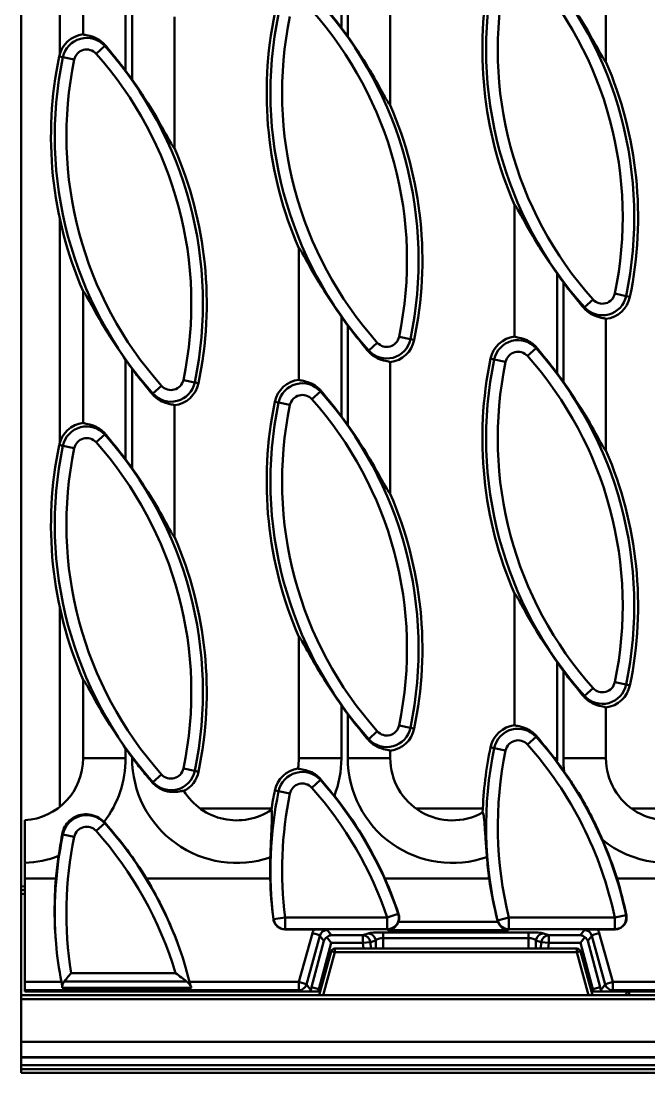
# Model space of a CAD drawing. Header units: millimetres. Extents: x 0 to 2774, y -40 to 1485.
# Drawn here: x 966 to 1046.9, y 436 to 571.4 of the extents above; entities that cross this region are included whole.
import ezdxf

# ---------------------------------------------------------------- set-up
doc = ezdxf.new("R2010")
doc.units = ezdxf.units.MM
doc.header["$LTSCALE"] = 2.5
doc.layers.add('Sichtbar (ISO)', color=7, linetype='Continuous', lineweight=50)
doc.layers.add('Sichtbar schmal (ISO)', color=7, linetype='Continuous', lineweight=50)

msp = doc.modelspace()

# ---------------------------------------------------------------- linework, layer by layer
at = {"layer": 'Sichtbar (ISO)'}
for p, q in [((965.988, 460.016), (965.988, 676.016)), ((970.988, 595.917), (970.988, 567.137)), ((973.988, 586.592), (973.988, 569.662)), ((1041.321, 566.105), (1041.321, 583.036)), ((1013.544, 560.55), (1013.544, 577.481)), ((985.766, 554.994), (985.766, 571.925)), ((1029.544, 547.704), (1029.544, 530.773)), ((970.988, 545.917), (970.988, 517.137)), ((1001.766, 542.148), (1001.766, 525.217)), ((973.988, 536.592), (973.988, 519.662)), ((1041.321, 516.105), (1041.321, 533.036)), ((1013.544, 510.55), (1013.544, 527.481)), ((985.766, 504.994), (985.766, 521.925)), ((1029.544, 497.704), (1029.544, 480.773)), ((970.988, 495.917), (970.988, 470.271)), ((1001.766, 492.148), (1001.766, 476.516)), ((973.988, 486.592), (973.988, 476.516)), ((1041.321, 476.516), (1041.321, 483.036)), ((1013.544, 476.516), (1013.544, 477.481)), ((966.488, 463.048), (966.488, 468.531)), ((966.488, 461.016), (966.488, 463.048)), ((966.488, 447.732), (966.488, 461.016)), ((966.488, 461.016), (970.484, 461.016)), ((982.146, 461.016), (998.074, 461.016)), ((1012.86, 461.016), (1026.287, 461.016)), ((1042.749, 461.016), (1055.139, 461.016)), ((966.488, 460.059), (965.988, 460.016)), ((965.988, 460.016), (965.988, 459.534)), ((966.488, 459.578), (965.988, 459.534)), ((965.988, 459.032), (965.988, 459.534)), ((965.988, 459.032), (965.988, 446.016)), ((999.99, 454.496), (1003.712, 454.496)), ((1005.382, 453.489), (1005.95, 452.749)), ((1038.026, 452.749), (1038.594, 453.489)), ((1040.264, 454.496), (1042.471, 454.496)), ((1004.379, 446.016), (1005.933, 451.649)), ((1037.561, 452.016), (1006.415, 452.016)), ((1038.043, 451.649), (1039.597, 446.016)), ((966.488, 447.732), (966.488, 446.661)), ((966.488, 446.516), (966.488, 446.661)), ((965.988, 445.516), (965.988, 446.016)), ((1004.725, 446.016), (965.988, 446.016)), ((965.988, 445.516), (965.988, 440.016)), ((1001.893, 446.516), (966.488, 446.516)), ((1001.893, 446.516), (1003.234, 446.516)), ((1003.393, 446.516), (1003.234, 446.516)), ((1004.215, 446.516), (1003.393, 446.516)), ((1004.517, 446.516), (1004.215, 446.516)), ((1039.09, 446.015), (1004.886, 446.015)), ((1044.138, 446.016), (1039.251, 446.016)), ((1039.762, 446.516), (1039.459, 446.516)), ((1040.584, 446.516), (1039.762, 446.516)), ((1040.742, 446.516), (1040.584, 446.516)), ((1040.742, 446.516), (1042.083, 446.516)), ((1044.372, 446.516), (1042.083, 446.516)), ((1043.889, 446.145), (1043.854, 446.016)), ((1073.838, 446.016), (1044.138, 446.016)), ((1044.248, 446.028), (1073.728, 446.028)), ((1073.604, 446.516), (1044.372, 446.516)), ((965.988, 440.016), (965.988, 438.041)), ((965.988, 440.016), (1465.988, 440.016)), ((965.988, 438.016), (965.988, 438.041)), ((965.988, 438.016), (1465.988, 438.016)), ((965.988, 438.016), (965.988, 437.016)), ((965.988, 437.016), (965.988, 436.516)), ((965.988, 436.016), (965.988, 436.516)), ((965.988, 436.016), (1465.988, 436.016))]:
    msp.add_line(p, q, dxfattribs=at)
for centre, radius, start, end in [((1075.615, 567.671), 50.212, 168.215, 203.43238), ((1047.837, 562.116), 50.212, 168.215, 203.43238), ((967.472, 540.582), 49.775, 35.35783, 36.96405), ((974.442, 566.078), 3.612, 97.21491, 168.215), ((1020.059, 556.56), 50.212, 168.215, 203.43238), ((995.25, 546.138), 50.212, 348.215, 23.43238), ((939.694, 535.026), 49.775, 35.35783, 36.96405), ((967.472, 540.582), 50.212, 348.215, 23.43238), ((939.694, 535.026), 50.212, 348.215, 23.43238), ((1075.615, 567.671), 49.775, 215.35783, 216.96405), ((1040.868, 536.62), 3.612, 277.21491, 348.215), ((1047.837, 562.116), 49.775, 215.35783, 216.96405), ((1029.997, 527.189), 3.612, 97.21491, 168.215), ((1013.09, 531.064), 3.612, 277.21491, 348.215), ((1075.615, 517.671), 50.212, 168.215, 203.43238), ((1020.059, 556.56), 49.775, 215.35783, 216.96405), ((1002.22, 521.633), 3.612, 97.21491, 168.215), ((995.25, 496.138), 49.775, 35.35783, 36.96405), ((985.312, 525.509), 3.612, 277.21491, 348.215), ((1047.837, 512.116), 50.212, 168.215, 203.43238), ((967.472, 490.582), 49.775, 35.35783, 36.96405), ((974.442, 516.078), 3.612, 97.21491, 168.215), ((1020.059, 506.56), 50.212, 168.215, 203.43238), ((995.25, 496.138), 50.212, 348.215, 23.43238), ((939.694, 485.026), 49.775, 35.35783, 36.96405), ((967.472, 490.582), 50.212, 348.215, 23.43238), ((939.694, 485.026), 50.212, 348.215, 23.43238), ((1075.615, 517.671), 49.775, 215.35783, 216.96405), ((1040.868, 486.62), 3.612, 277.21491, 348.215), ((1047.837, 512.116), 49.775, 215.35783, 216.96405), ((1029.997, 477.189), 3.612, 97.21491, 168.215), ((1013.09, 481.064), 3.612, 277.21491, 348.215), ((1075.615, 467.671), 50.212, 168.215, 177.88226), ((965.988, 476.516), 8, 273.58332, 0), ((1020.059, 506.56), 49.775, 215.35783, 216.96405), ((993.766, 476.516), 8, 350.54752, 0), ((1021.544, 476.516), 8, 180, 299.12127), ((1049.321, 476.516), 8, 180, 299.92904), ((1002.22, 471.633), 3.612, 98.95512, 168.215), ((995.25, 446.138), 49.775, 35.13482, 36.97769), ((985.312, 475.509), 3.612, 297.2781, 348.215), ((993.766, 476.516), 8, 211.81441, 303.90218), ((1047.837, 462.116), 50.212, 168.215, 171.10984), ((967.472, 440.582), 49.775, 24.2374, 38.65446), ((974.442, 466.078), 3.175, 41.785, 44.96502), ((939.694, 435.026), 49.775, 31.47535, 41.785), ((995.25, 446.138), 49.775, 17.39184, 23.52081), ((1020.059, 456.56), 49.775, 171.47381, 174.86459), ((1047.837, 462.116), 49.775, 178.11784, 181.26655), ((1075.615, 467.671), 49.775, 184.46839, 187.68444), ((1006.415, 451.516), 0.5, 90, 164.57723), ((1037.561, 451.516), 0.5, 15.42277, 90), ((1044.372, 446.016), 0.5, 90, 165)]:
    msp.add_arc(centre, radius, start, end, dxfattribs=at)
for centre, major_axis, ratio, start_param, end_param in [((1020.059, 456.887), (0, -49.748), 0.9999784, 4.6293024, 4.7983989), ((939.694, 435.352), (0, 49.606), 0.9999784, 5.067785, 5.2561266), ((1047.837, 462.443), (0, -49.784), 0.9999784, 4.7410599, 4.8463881), ((967.472, 440.908), (0, 49.643), 0.9999784, 5.0309033, 5.1294146), ((1075.615, 467.999), (0, -49.821), 0.9999784, 4.8530135, 4.9634654), ((995.25, 446.464), (0, 49.679), 0.9999784, 4.9113523, 5.0096603), ((1005.95, 452.749), (1, 0.199), 0.8957851, 1.9867703, 2.6383522), ((1005.95, 452.749), (0.451, 0.915), 0.8957851, 0.5032405, 1.1548223), ((1038.026, 452.749), (0.451, -0.915), 0.8957851, 1.9867703, 2.6383522), ((1038.026, 452.749), (1, -0.199), 0.8957851, 0.5032405, 1.1548223), ((1044.234, 445.502), (0.137, 0.51), 0.947813, 0.2487076, 0.4682626)]:
    msp.add_ellipse(centre, major_axis=major_axis, ratio=ratio, start_param=start_param, end_param=end_param, dxfattribs=at)
for points, knots in [([(1035.844, 574.941), (1036.528, 573.978), (1037.224, 572.94), (1038.647, 570.681), (1039.356, 569.46), (1040.317, 567.743), (1040.723, 566.993), (1041.067, 566.417), (1041.144, 566.294), (1041.259, 566.14), (1041.299, 566.103), (1041.321, 566.105)], [3.485316, 3.485316, 3.485316, 3.485316, 3.8312275, 3.8312275, 4.2428686, 4.2428686, 4.5039478, 4.5039478, 4.5816976, 4.5816976, 4.6534636, 4.6534636, 4.6534636, 4.6534636]), ([(1004.63, 573.787), (1004.674, 573.735), (1004.719, 573.681), (1005.47, 572.783), (1006.206, 571.87), (1006.989, 570.849), (1007.116, 570.682), (1007.243, 570.512)], [0.70958265, 0.70958265, 0.70958265, 0.70958265, 0.73010989, 0.73010989, 1.0546565, 1.0546565, 1.11670002, 1.11670002, 1.11670002, 1.11670002]), ([(973.988, 569.662), (974.037, 569.621), (974.167, 569.591), (974.643, 569.499), (975.041, 569.423), (975.648, 569.164), (975.84, 569.069), (976.223, 568.825), (976.415, 568.677), (976.675, 568.431), (976.765, 568.335), (976.852, 568.232)], [0.04336489, 0.04336489, 0.04336489, 0.04336489, 0.19996601, 0.19996601, 0.39993202, 0.39993202, 0.47560066, 0.47560066, 0.55126929, 0.55126929, 0.59299387, 0.59299387, 0.59299387, 0.59299387]), ([(1008.066, 569.386), (1008.75, 568.422), (1009.446, 567.385), (1010.869, 565.126), (1011.578, 563.905), (1012.539, 562.187), (1012.945, 561.437), (1013.289, 560.861), (1013.366, 560.739), (1013.481, 560.585), (1013.522, 560.548), (1013.544, 560.55)], [3.485316, 3.485316, 3.485316, 3.485316, 3.8312275, 3.8312275, 4.2428686, 4.2428686, 4.5039478, 4.5039478, 4.5816976, 4.5816976, 4.6534636, 4.6534636, 4.6534636, 4.6534636]), ([(976.852, 568.232), (976.897, 568.179), (976.941, 568.126), (977.693, 567.228), (978.428, 566.315), (979.211, 565.293), (979.338, 565.126), (979.465, 564.957)], [0.70958265, 0.70958265, 0.70958265, 0.70958265, 0.73010989, 0.73010989, 1.0546565, 1.0546565, 1.11670002, 1.11670002, 1.11670002, 1.11670002]), ([(980.289, 563.83), (980.972, 562.867), (981.668, 561.829), (983.092, 559.57), (983.8, 558.349), (984.761, 556.632), (985.167, 555.882), (985.511, 555.306), (985.589, 555.183), (985.704, 555.029), (985.744, 554.992), (985.766, 554.994)], [3.485316, 3.485316, 3.485316, 3.485316, 3.8312275, 3.8312275, 4.2428686, 4.2428686, 4.5039478, 4.5039478, 4.5816976, 4.5816976, 4.6534636, 4.6534636, 4.6534636, 4.6534636]), ([(1035.021, 538.867), (1034.337, 539.831), (1033.641, 540.869), (1032.218, 543.128), (1031.51, 544.349), (1030.549, 546.066), (1030.142, 546.816), (1029.798, 547.392), (1029.721, 547.514), (1029.606, 547.669), (1029.566, 547.706), (1029.544, 547.704)], [3.485316, 3.485316, 3.485316, 3.485316, 3.8312275, 3.8312275, 4.2428686, 4.2428686, 4.5039478, 4.5039478, 4.5816976, 4.5816976, 4.6534636, 4.6534636, 4.6534636, 4.6534636]), ([(1007.243, 533.312), (1006.559, 534.275), (1005.864, 535.313), (1004.44, 537.572), (1003.732, 538.793), (1002.771, 540.511), (1002.364, 541.261), (1002.02, 541.836), (1001.943, 541.959), (1001.828, 542.113), (1001.788, 542.15), (1001.766, 542.148)], [3.485316, 3.485316, 3.485316, 3.485316, 3.8312275, 3.8312275, 4.2428686, 4.2428686, 4.5039478, 4.5039478, 4.5816976, 4.5816976, 4.6534636, 4.6534636, 4.6534636, 4.6534636]), ([(1038.457, 534.466), (1038.413, 534.519), (1038.368, 534.572), (1037.617, 535.47), (1036.882, 536.383), (1036.098, 537.405), (1035.972, 537.572), (1035.844, 537.741)], [0.70958265, 0.70958265, 0.70958265, 0.70958265, 0.73010989, 0.73010989, 1.0546565, 1.0546565, 1.11670002, 1.11670002, 1.11670002, 1.11670002]), ([(979.465, 527.756), (978.782, 528.72), (978.086, 529.758), (976.662, 532.017), (975.954, 533.237), (974.993, 534.955), (974.587, 535.705), (974.243, 536.281), (974.165, 536.403), (974.05, 536.557), (974.01, 536.595), (973.988, 536.592)], [3.485316, 3.485316, 3.485316, 3.485316, 3.8312275, 3.8312275, 4.2428686, 4.2428686, 4.5039478, 4.5039478, 4.5816976, 4.5816976, 4.6534636, 4.6534636, 4.6534636, 4.6534636]), ([(1041.321, 533.036), (1041.273, 533.077), (1041.142, 533.106), (1040.666, 533.199), (1040.269, 533.275), (1039.661, 533.534), (1039.47, 533.629), (1039.086, 533.872), (1038.894, 534.021), (1038.635, 534.267), (1038.544, 534.362), (1038.457, 534.466)], [0.04336489, 0.04336489, 0.04336489, 0.04336489, 0.19996601, 0.19996601, 0.39993202, 0.39993202, 0.47560066, 0.47560066, 0.55126929, 0.55126929, 0.59299387, 0.59299387, 0.59299387, 0.59299387]), ([(1010.679, 528.91), (1010.635, 528.963), (1010.59, 529.016), (1009.839, 529.914), (1009.104, 530.827), (1008.321, 531.849), (1008.194, 532.016), (1008.066, 532.185)], [0.70958265, 0.70958265, 0.70958265, 0.70958265, 0.73010989, 0.73010989, 1.0546565, 1.0546565, 1.11670002, 1.11670002, 1.11670002, 1.11670002]), ([(1029.544, 530.773), (1029.592, 530.732), (1029.723, 530.703), (1030.199, 530.61), (1030.596, 530.534), (1031.204, 530.275), (1031.395, 530.18), (1031.779, 529.937), (1031.971, 529.788), (1032.23, 529.542), (1032.321, 529.446), (1032.408, 529.343)], [0.04336489, 0.04336489, 0.04336489, 0.04336489, 0.19996601, 0.19996601, 0.39993202, 0.39993202, 0.47560066, 0.47560066, 0.55126929, 0.55126929, 0.59299387, 0.59299387, 0.59299387, 0.59299387]), ([(1032.408, 529.343), (1032.452, 529.29), (1032.497, 529.237), (1033.248, 528.339), (1033.983, 527.426), (1034.767, 526.404), (1034.893, 526.237), (1035.021, 526.068)], [0.70958265, 0.70958265, 0.70958265, 0.70958265, 0.73010989, 0.73010989, 1.0546565, 1.0546565, 1.11670002, 1.11670002, 1.11670002, 1.11670002]), ([(1013.544, 527.481), (1013.495, 527.521), (1013.364, 527.551), (1012.889, 527.643), (1012.491, 527.719), (1011.883, 527.978), (1011.692, 528.073), (1011.308, 528.317), (1011.116, 528.465), (1010.857, 528.711), (1010.766, 528.807), (1010.679, 528.91)], [0.04336489, 0.04336489, 0.04336489, 0.04336489, 0.19996601, 0.19996601, 0.39993202, 0.39993202, 0.47560066, 0.47560066, 0.55126929, 0.55126929, 0.59299387, 0.59299387, 0.59299387, 0.59299387]), ([(982.902, 523.355), (982.857, 523.408), (982.813, 523.461), (982.061, 524.359), (981.326, 525.272), (980.543, 526.294), (980.416, 526.461), (980.289, 526.63)], [0.70958265, 0.70958265, 0.70958265, 0.70958265, 0.73010989, 0.73010989, 1.0546565, 1.0546565, 1.11670002, 1.11670002, 1.11670002, 1.11670002]), ([(1001.766, 525.217), (1001.814, 525.176), (1001.945, 525.147), (1002.421, 525.054), (1002.818, 524.979), (1003.426, 524.72), (1003.617, 524.624), (1004.001, 524.381), (1004.193, 524.232), (1004.452, 523.987), (1004.543, 523.891), (1004.63, 523.787)], [0.04336489, 0.04336489, 0.04336489, 0.04336489, 0.19996601, 0.19996601, 0.39993202, 0.39993202, 0.47560066, 0.47560066, 0.55126929, 0.55126929, 0.59299387, 0.59299387, 0.59299387, 0.59299387]), ([(1035.844, 524.941), (1036.528, 523.978), (1037.224, 522.94), (1038.647, 520.681), (1039.356, 519.46), (1040.317, 517.743), (1040.723, 516.993), (1041.067, 516.417), (1041.144, 516.294), (1041.259, 516.14), (1041.299, 516.103), (1041.321, 516.105)], [3.485316, 3.485316, 3.485316, 3.485316, 3.8312275, 3.8312275, 4.2428686, 4.2428686, 4.5039478, 4.5039478, 4.5816976, 4.5816976, 4.6534636, 4.6534636, 4.6534636, 4.6534636]), ([(985.766, 521.925), (985.717, 521.966), (985.587, 521.995), (985.111, 522.088), (984.713, 522.163), (984.105, 522.422), (983.914, 522.518), (983.531, 522.761), (983.339, 522.91), (983.079, 523.156), (982.989, 523.251), (982.902, 523.355)], [0.04336489, 0.04336489, 0.04336489, 0.04336489, 0.19996601, 0.19996601, 0.39993202, 0.39993202, 0.47560066, 0.47560066, 0.55126929, 0.55126929, 0.59299387, 0.59299387, 0.59299387, 0.59299387]), ([(1004.63, 523.787), (1004.674, 523.735), (1004.719, 523.681), (1005.47, 522.783), (1006.206, 521.87), (1006.989, 520.849), (1007.116, 520.682), (1007.243, 520.512)], [0.70958265, 0.70958265, 0.70958265, 0.70958265, 0.73010989, 0.73010989, 1.0546565, 1.0546565, 1.11670002, 1.11670002, 1.11670002, 1.11670002]), ([(973.988, 519.662), (974.037, 519.621), (974.167, 519.591), (974.643, 519.499), (975.041, 519.423), (975.648, 519.164), (975.84, 519.069), (976.223, 518.825), (976.415, 518.677), (976.675, 518.431), (976.765, 518.335), (976.852, 518.232)], [0.04336489, 0.04336489, 0.04336489, 0.04336489, 0.19996601, 0.19996601, 0.39993202, 0.39993202, 0.47560066, 0.47560066, 0.55126929, 0.55126929, 0.59299387, 0.59299387, 0.59299387, 0.59299387]), ([(1008.066, 519.386), (1008.75, 518.422), (1009.446, 517.385), (1010.869, 515.126), (1011.578, 513.905), (1012.539, 512.187), (1012.945, 511.437), (1013.289, 510.861), (1013.366, 510.739), (1013.481, 510.585), (1013.522, 510.548), (1013.544, 510.55)], [3.485316, 3.485316, 3.485316, 3.485316, 3.8312275, 3.8312275, 4.2428686, 4.2428686, 4.5039478, 4.5039478, 4.5816976, 4.5816976, 4.6534636, 4.6534636, 4.6534636, 4.6534636]), ([(976.852, 518.232), (976.897, 518.179), (976.941, 518.126), (977.693, 517.228), (978.428, 516.315), (979.211, 515.293), (979.338, 515.126), (979.465, 514.957)], [0.70958265, 0.70958265, 0.70958265, 0.70958265, 0.73010989, 0.73010989, 1.0546565, 1.0546565, 1.11670002, 1.11670002, 1.11670002, 1.11670002]), ([(980.289, 513.83), (980.972, 512.867), (981.668, 511.829), (983.092, 509.57), (983.8, 508.349), (984.761, 506.632), (985.167, 505.882), (985.511, 505.306), (985.589, 505.183), (985.704, 505.029), (985.744, 504.992), (985.766, 504.994)], [3.485316, 3.485316, 3.485316, 3.485316, 3.8312275, 3.8312275, 4.2428686, 4.2428686, 4.5039478, 4.5039478, 4.5816976, 4.5816976, 4.6534636, 4.6534636, 4.6534636, 4.6534636]), ([(1035.021, 488.867), (1034.337, 489.831), (1033.641, 490.869), (1032.218, 493.128), (1031.51, 494.349), (1030.549, 496.066), (1030.142, 496.816), (1029.798, 497.392), (1029.721, 497.514), (1029.606, 497.669), (1029.566, 497.706), (1029.544, 497.704)], [3.485316, 3.485316, 3.485316, 3.485316, 3.8312275, 3.8312275, 4.2428686, 4.2428686, 4.5039478, 4.5039478, 4.5816976, 4.5816976, 4.6534636, 4.6534636, 4.6534636, 4.6534636]), ([(1007.243, 483.312), (1006.559, 484.275), (1005.864, 485.313), (1004.44, 487.572), (1003.732, 488.793), (1002.771, 490.511), (1002.364, 491.261), (1002.02, 491.836), (1001.943, 491.959), (1001.828, 492.113), (1001.788, 492.15), (1001.766, 492.148)], [3.485316, 3.485316, 3.485316, 3.485316, 3.8312275, 3.8312275, 4.2428686, 4.2428686, 4.5039478, 4.5039478, 4.5816976, 4.5816976, 4.6534636, 4.6534636, 4.6534636, 4.6534636]), ([(1038.457, 484.466), (1038.413, 484.519), (1038.368, 484.572), (1037.617, 485.47), (1036.882, 486.383), (1036.098, 487.405), (1035.972, 487.572), (1035.844, 487.741)], [0.70958265, 0.70958265, 0.70958265, 0.70958265, 0.73010989, 0.73010989, 1.0546565, 1.0546565, 1.11670002, 1.11670002, 1.11670002, 1.11670002]), ([(979.465, 477.756), (978.782, 478.72), (978.086, 479.758), (976.662, 482.017), (975.954, 483.237), (974.993, 484.955), (974.587, 485.705), (974.243, 486.281), (974.165, 486.403), (974.05, 486.557), (974.01, 486.595), (973.988, 486.592)], [3.485316, 3.485316, 3.485316, 3.485316, 3.8312275, 3.8312275, 4.2428686, 4.2428686, 4.5039478, 4.5039478, 4.5816976, 4.5816976, 4.6534636, 4.6534636, 4.6534636, 4.6534636]), ([(1041.321, 483.036), (1041.273, 483.077), (1041.142, 483.106), (1040.666, 483.199), (1040.269, 483.275), (1039.661, 483.534), (1039.47, 483.629), (1039.086, 483.872), (1038.894, 484.021), (1038.635, 484.267), (1038.544, 484.362), (1038.457, 484.466)], [0.04336489, 0.04336489, 0.04336489, 0.04336489, 0.19996601, 0.19996601, 0.39993202, 0.39993202, 0.47560066, 0.47560066, 0.55126929, 0.55126929, 0.59299387, 0.59299387, 0.59299387, 0.59299387]), ([(1010.679, 478.91), (1010.635, 478.963), (1010.59, 479.016), (1009.839, 479.914), (1009.104, 480.827), (1008.321, 481.849), (1008.194, 482.016), (1008.066, 482.185)], [0.70958265, 0.70958265, 0.70958265, 0.70958265, 0.73010989, 0.73010989, 1.0546565, 1.0546565, 1.11670002, 1.11670002, 1.11670002, 1.11670002]), ([(1029.544, 480.773), (1029.592, 480.732), (1029.723, 480.703), (1030.199, 480.61), (1030.596, 480.534), (1031.204, 480.275), (1031.395, 480.18), (1031.779, 479.937), (1031.971, 479.788), (1032.23, 479.542), (1032.321, 479.446), (1032.408, 479.343)], [0.04336489, 0.04336489, 0.04336489, 0.04336489, 0.19996601, 0.19996601, 0.39993202, 0.39993202, 0.47560066, 0.47560066, 0.55126929, 0.55126929, 0.59299387, 0.59299387, 0.59299387, 0.59299387]), ([(1032.408, 479.343), (1032.452, 479.29), (1032.497, 479.237), (1033.248, 478.339), (1033.983, 477.426), (1034.654, 476.551), (1034.668, 476.533), (1034.681, 476.516)], [0.70958265, 0.70958265, 0.70958265, 0.70958265, 0.73010989, 0.73010989, 1.0546565, 1.0546565, 1.06126588, 1.06126588, 1.06126588, 1.06126588]), ([(1013.544, 477.481), (1013.495, 477.521), (1013.364, 477.551), (1012.889, 477.643), (1012.491, 477.719), (1011.883, 477.978), (1011.692, 478.073), (1011.308, 478.317), (1011.116, 478.465), (1010.857, 478.711), (1010.766, 478.807), (1010.679, 478.91)], [0.04336489, 0.04336489, 0.04336489, 0.04336489, 0.19996601, 0.19996601, 0.39993202, 0.39993202, 0.47560066, 0.47560066, 0.55126929, 0.55126929, 0.59299387, 0.59299387, 0.59299387, 0.59299387]), ([(982.915, 473.367), (982.495, 473.852), (982.084, 474.345), (981.234, 475.396), (980.801, 475.952), (980.375, 476.516)], [-0.40773775, -0.40773775, -0.40773775, -0.40773775, -0.21201726, -0.21201726, 0, 0, 0, 0]), ([(1001.657, 475.202), (1001.717, 475.145), (1001.932, 475.121), (1002.475, 475.027), (1002.803, 474.958), (1003.476, 474.692), (1003.795, 474.52), (1004.281, 474.139), (1004.458, 473.97), (1004.619, 473.778)], [-0.69657519, -0.69657519, -0.69657519, -0.69657519, -0.53053486, -0.53053486, -0.37895062, -0.37895062, -0.2483974, -0.2483974, -0.16724771, -0.16724771, -0.16724771, -0.16724771]), ([(1035.956, 474.783), (1036.284, 474.316), (1036.607, 473.843), (1037.206, 472.934), (1037.49, 472.49), (1038.116, 471.468), (1038.444, 470.908), (1039.105, 469.716), (1039.416, 469.124), (1040.138, 467.676), (1040.523, 466.844), (1040.889, 466.002)], [-0.99107799, -0.99107799, -0.99107799, -0.99107799, -0.82202369, -0.82202369, -0.66846052, -0.66846052, -0.4742175, -0.4742175, -0.27546673, -0.27546673, 0, 0, 0, 0]), ([(986.968, 472.298), (986.896, 472.316), (986.75, 472.293), (986.292, 472.219), (985.988, 472.173), (985.296, 472.173), (984.936, 472.212), (984.212, 472.422), (983.856, 472.583), (983.302, 472.973), (983.097, 473.157), (982.915, 473.367)], [-0.80285678, -0.80285678, -0.80285678, -0.80285678, -0.65849774, -0.65849774, -0.51041371, -0.51041371, -0.37627405, -0.37627405, -0.24873873, -0.24873873, -0.16363193, -0.16363193, -0.16363193, -0.16363193]), ([(998.089, 463.751), (998.105, 464.236), (998.123, 464.719), (998.163, 465.663), (998.184, 466.123), (998.239, 467.273), (998.273, 467.932), (998.308, 468.892), (998.315, 469.246), (998.294, 469.714), (998.27, 469.846), (998.228, 469.876)], [-0.86498591, -0.86498591, -0.86498591, -0.86498591, -0.71988853, -0.71988853, -0.5752164, -0.5752164, -0.33887455, -0.33887455, -0.15901342, -0.15901342, 0, 0, 0, 0]), ([(971.288, 466.736), (971.335, 466.999), (971.413, 467.256), (971.651, 467.786), (971.826, 468.059), (972.242, 468.519), (972.462, 468.701), (973.03, 469.046), (973.365, 469.169), (974.032, 469.306), (974.399, 469.322), (975.121, 469.225), (975.462, 469.123), (976.118, 468.803), (976.423, 468.587), (976.688, 468.321)], [-0.73449224, -0.73449224, -0.73449224, -0.73449224, -0.64825933, -0.64825933, -0.54719099, -0.54719099, -0.45836789, -0.45836789, -0.34416788, -0.34416788, -0.22323963, -0.22323963, -0.11271309, -0.11271309, 0, 0, 0, 0]), ([(1025.991, 463.793), (1025.931, 464.563), (1025.877, 465.326), (1025.78, 466.738), (1025.738, 467.383), (1025.658, 468.399), (1025.62, 468.794), (1025.535, 469.337), (1025.489, 469.492), (1025.437, 469.527)], [-0.83946536, -0.83946536, -0.83946536, -0.83946536, -0.60841868, -0.60841868, -0.38200031, -0.38200031, -0.18504389, -0.18504389, 0, 0, 0, 0]), ([(970.835, 463.94), (970.969, 464.839), (971.114, 465.729), (971.27, 466.629), (971.279, 466.683), (971.288, 466.736)], [-0.52212681, -0.52212681, -0.52212681, -0.52212681, -0.25051168, -0.25051168, -0.23341068, -0.23341068, -0.23341068, -0.23341068]), ([(1014.602, 455.481), (1014.649, 455.61), (1014.678, 455.745), (1014.702, 456.076), (1014.678, 456.27), (1014.617, 456.454)], [-0.099792877, -0.099792877, -0.099792877, -0.099792877, -0.058348509, -0.058348509, 0, 0, 0, 0]), ([(1042.471, 454.496), (1042.623, 454.496), (1042.774, 454.519), (1043.065, 454.608), (1043.202, 454.675), (1043.488, 454.871), (1043.626, 455.011), (1043.84, 455.336), (1043.913, 455.517), (1043.987, 455.897), (1043.987, 456.093), (1043.948, 456.283)], [-0.26633655, -0.26633655, -0.26633655, -0.26633655, -0.22071346, -0.22071346, -0.17513682, -0.17513682, -0.11662848, -0.11662848, -0.05833933, -0.05833933, 0, 0, 0, 0]), ([(998.5, 455.792), (998.522, 455.629), (998.571, 455.471), (998.718, 455.178), (998.815, 455.044), (999.071, 454.791), (999.236, 454.683), (999.599, 454.534), (999.794, 454.496), (999.99, 454.496)], [-0.21638315, -0.21638315, -0.21638315, -0.21638315, -0.16704917, -0.16704917, -0.11769602, -0.11769602, -0.05891713, -0.05891713, 0, 0, 0, 0]), ([(1013.303, 454.41), (1013.304, 454.41), (1013.306, 454.41), (1013.452, 454.422), (1013.597, 454.459), (1013.872, 454.581), (1014.004, 454.665), (1014.233, 454.868), (1014.332, 454.982), (1014.485, 455.216), (1014.543, 455.329), (1014.593, 455.459), (1014.598, 455.47), (1014.602, 455.481)], [-0.26830213, -0.26830213, -0.26830213, -0.26830213, -0.26765031, -0.26765031, -0.21014606, -0.21014606, -0.15488683, -0.15488683, -0.10677124, -0.10677124, -0.06864327, -0.06864327, -0.06507035, -0.06507035, -0.06507035, -0.06507035]), ([(1027.401, 455.481), (1027.423, 455.419), (1027.449, 455.359), (1027.54, 455.177), (1027.615, 455.064), (1027.811, 454.832), (1027.938, 454.723), (1028.176, 454.572), (1028.285, 454.52), (1028.509, 454.443), (1028.625, 454.419), (1028.742, 454.41), (1028.744, 454.41), (1028.746, 454.41)], [-0.20815452, -0.20815452, -0.20815452, -0.20815452, -0.18813739, -0.18813739, -0.14628807, -0.14628807, -0.09016892, -0.09016892, -0.04570571, -0.04570571, 0, 0, 0.00067915, 0.00067915, 0.00067915, 0.00067915]), ([(1003.712, 454.496), (1003.873, 454.496), (1004.052, 454.493), (1004.49, 454.479), (1004.702, 454.467), (1005.077, 454.441), (1005.257, 454.426), (1005.437, 454.41), (1005.438, 454.41), (1005.44, 454.41)], [0, 0, 0, 0, 0.04816986, 0.04816986, 0.10900106, 0.10900106, 0.17738464, 0.17738464, 0.17797799, 0.17797799, 0.17797799, 0.17797799]), ([(1038.536, 454.41), (1038.538, 454.41), (1038.539, 454.41), (1038.719, 454.426), (1038.9, 454.441), (1039.274, 454.467), (1039.486, 454.479), (1039.924, 454.493), (1040.103, 454.496), (1040.264, 454.496)], [-0.00065489, -0.00065489, -0.00065489, -0.00065489, 0, 0, 0.07547708, 0.07547708, 0.14261838, 0.14261838, 0.19578495, 0.19578495, 0.19578495, 0.19578495]), ([(971.557, 447.803), (971.672, 447.94), (971.803, 448.097), (972.103, 448.452), (972.275, 448.656), (972.449, 448.86), (972.451, 448.862), (972.452, 448.864)], [-0.14747102, -0.14747102, -0.14747102, -0.14747102, -0.07970014, -0.07970014, 0, 0, 0.00068904, 0.00068904, 0.00068904, 0.00068904]), ([(985.892, 448.864), (985.894, 448.862), (985.896, 448.861), (986.149, 448.672), (986.403, 448.482), (986.892, 448.112), (987.112, 447.945), (987.296, 447.803)], [-0.1621279, -0.1621279, -0.1621279, -0.1621279, -0.16145375, -0.16145375, -0.08150631, -0.08150631, 0, 0, 0, 0]), ([(971.21, 447.732), (971.229, 447.642), (971.243, 447.551), (971.268, 447.344), (971.274, 447.231), (971.281, 447.064), (971.283, 447.004), (971.286, 446.95)], [-0.097405404, -0.097405404, -0.097405404, -0.097405404, -0.069804734, -0.069804734, -0.03371985, -0.03371985, -0.010692875, -0.010692875, -0.010692875, -0.010692875]), ([(971.286, 446.95), (971.278, 447.1), (971.296, 447.256), (971.377, 447.527), (971.454, 447.679), (971.557, 447.803)], [0.02809216, 0.02809216, 0.02809216, 0.02809216, 0.08694069, 0.08694069, 0.14551448, 0.14551448, 0.14551448, 0.14551448]), ([(987.296, 447.803), (987.462, 447.676), (987.616, 447.515), (987.814, 447.243), (987.897, 447.096), (987.954, 446.95)], [0.94311037, 0.94311037, 0.94311037, 0.94311037, 1.01350345, 1.01350345, 1.07286695, 1.07286695, 1.07286695, 1.07286695]), ([(987.954, 446.95), (987.935, 447.001), (987.912, 447.056), (987.849, 447.212), (987.807, 447.318), (987.736, 447.528), (987.706, 447.629), (987.682, 447.732)], [-0.095069279, -0.095069279, -0.095069279, -0.095069279, -0.072592071, -0.072592071, -0.036211432, -0.036211432, -0.004493097, -0.004493097, -0.004493097, -0.004493097])]:
    msp.add_open_spline(points, degree=3, knots=knots, dxfattribs=at)
for points in [[(980.375, 476.516), (980.346, 476.554), (980.317, 476.592), (980.289, 476.63)], [(1034.681, 476.516), (1034.793, 476.37), (1034.903, 476.224), (1035.014, 476.077)], [(1004.619, 473.778), (1005.178, 473.11), (1005.763, 472.397), (1006.343, 471.673)], [(1027.357, 455.621), (1027.369, 455.573), (1027.384, 455.527), (1027.401, 455.481)], [(970.497, 452.613), (970.634, 451.02), (970.87, 449.373), (971.21, 447.732)], [(987.682, 447.732), (987.283, 449.413), (986.775, 451.065), (986.2, 452.613)], [(1004.886, 446.015), (1004.833, 446.015), (1004.778, 446.016), (1004.725, 446.016)], [(1039.251, 446.016), (1039.198, 446.016), (1039.143, 446.015), (1039.09, 446.015)]]:
    msp.add_open_spline(points, degree=3, dxfattribs=at)
at = {"layer": 'Sichtbar schmal (ISO)'}
for p, q in [((1007.243, 570.512), (1007.243, 583.312)), ((1008.066, 582.185), (1008.066, 569.386)), ((979.465, 564.957), (979.465, 577.756)), ((980.289, 576.63), (980.289, 563.83)), ((976.768, 568.157), (975.654, 567.161)), ((976.768, 568.157), (976.852, 568.232)), ((971.388, 566.715), (970.905, 566.816)), ((971.388, 566.715), (972.851, 566.41)), ((1035.021, 526.068), (1035.021, 538.867)), ((1035.844, 537.741), (1035.844, 524.941)), ((1042.459, 536.288), (1043.922, 535.983)), ((1039.656, 535.537), (1038.541, 534.541)), ((1043.922, 535.983), (1044.404, 535.882)), ((1007.243, 520.512), (1007.243, 533.312)), ((1038.541, 534.541), (1038.457, 534.466)), ((1008.066, 532.185), (1008.066, 519.386)), ((1014.681, 530.732), (1016.144, 530.427)), ((1011.878, 529.981), (1010.764, 528.986)), ((1016.144, 530.427), (1016.626, 530.327)), ((1032.324, 529.268), (1031.209, 528.272)), ((1032.324, 529.268), (1032.408, 529.343)), ((1010.764, 528.986), (1010.679, 528.91)), ((1026.943, 527.826), (1026.461, 527.927)), ((979.465, 514.957), (979.465, 527.756)), ((980.289, 526.63), (980.289, 513.83)), ((1026.943, 527.826), (1028.406, 527.521)), ((986.903, 525.177), (988.366, 524.872)), ((984.1, 524.426), (982.986, 523.43)), ((988.366, 524.872), (988.848, 524.771)), ((982.986, 523.43), (982.902, 523.355)), ((1004.546, 523.712), (1003.432, 522.716)), ((1004.546, 523.712), (1004.63, 523.787)), ((999.165, 522.271), (998.683, 522.371)), ((999.165, 522.271), (1000.628, 521.965)), ((976.768, 518.157), (975.654, 517.161)), ((976.768, 518.157), (976.852, 518.232)), ((971.388, 516.715), (970.905, 516.816)), ((971.388, 516.715), (972.851, 516.41)), ((1035.021, 476.516), (1035.021, 488.867)), ((1035.844, 487.741), (1035.844, 476.516)), ((1042.459, 486.288), (1043.922, 485.983)), ((1043.922, 485.983), (1044.404, 485.882)), ((1039.656, 485.537), (1038.541, 484.541)), ((1007.243, 476.516), (1007.243, 483.312)), ((1038.541, 484.541), (1038.457, 484.466)), ((1008.066, 482.185), (1008.066, 476.516)), ((1014.681, 480.732), (1016.144, 480.427)), ((1011.878, 479.981), (1010.764, 478.986)), ((1016.144, 480.427), (1016.626, 480.327)), ((1032.324, 479.268), (1031.209, 478.272)), ((1032.324, 479.268), (1032.408, 479.343)), ((1010.764, 478.986), (1010.679, 478.91)), ((1026.943, 477.826), (1026.461, 477.927)), ((1026.943, 477.826), (1028.406, 477.521)), ((979.465, 476.516), (973.988, 476.516)), ((979.465, 476.516), (979.465, 477.756)), ((980.289, 476.63), (980.289, 476.516)), ((980.375, 476.516), (980.289, 476.516)), ((1001.766, 476.516), (1007.243, 476.516)), ((1013.544, 476.516), (1008.066, 476.516)), ((1034.681, 476.516), (1035.021, 476.516)), ((1041.321, 476.516), (1035.844, 476.516)), ((986.903, 475.177), (988.366, 474.872)), ((984.1, 474.426), (982.986, 473.43)), ((988.366, 474.872), (988.848, 474.771)), ((1004.546, 473.712), (1004.619, 473.778)), ((982.986, 473.43), (982.915, 473.367)), ((1004.546, 473.712), (1003.432, 472.716)), ((999.165, 472.271), (998.683, 472.371)), ((999.165, 472.271), (1000.628, 471.965)), ((998.253, 470.033), (989.078, 470.033)), ((1025.458, 470.033), (1016.856, 470.033)), ((1053.282, 470.033), (1044.634, 470.033)), ((975.654, 467.161), (976.768, 468.157)), ((976.768, 468.157), (976.809, 468.193)), ((971.388, 466.715), (971.288, 466.736)), ((972.851, 466.41), (971.388, 466.715)), ((965.988, 459.032), (966.488, 459.076)), ((1013.166, 456.002), (1014.582, 456.48)), ((1042.456, 456.002), (1043.918, 456.308)), ((998.519, 455.813), (1000.001, 456.002)), ((1000.001, 456.002), (1000.001, 454.508)), ((1000.001, 456.002), (1013.166, 456.002)), ((1013.166, 454.508), (1013.166, 456.002)), ((1027.401, 455.481), (1014.602, 455.481)), ((1027.373, 455.641), (1028.823, 456.002)), ((1028.823, 456.002), (1028.823, 454.508)), ((1028.823, 456.002), (1042.456, 456.002)), ((1042.456, 454.508), (1042.456, 456.002)), ((1000.001, 454.508), (1013.166, 454.508)), ((1003.508, 454.014), (1001.782, 447.732)), ((1002.744, 447.399), (1004.47, 453.681)), ((1004.47, 453.681), (1004.987, 453.007)), ((1005.95, 453.745), (1005.44, 454.41)), ((1010.021, 453.745), (1005.95, 453.745)), ((1010.716, 453.971), (1010.021, 453.745)), ((1010.021, 453.745), (1010.021, 452.749)), ((1031.346, 454.105), (1012.63, 454.105)), ((1012.63, 454.105), (1012.63, 453.368)), ((1013.303, 454.41), (1028.746, 454.41)), ((1028.823, 454.508), (1042.456, 454.508)), ((1031.346, 453.368), (1031.346, 454.105)), ((1033.956, 453.745), (1033.26, 453.971)), ((1038.026, 453.745), (1033.956, 453.745)), ((1033.956, 452.749), (1033.956, 453.745)), ((1038.536, 454.41), (1038.026, 453.745)), ((1038.989, 453.007), (1039.506, 453.681)), ((1039.506, 453.681), (1041.232, 447.399)), ((1042.194, 447.732), (1040.468, 454.014)), ((1004.987, 453.007), (1003.389, 447.04)), ((1004.351, 446.782), (1005.95, 452.749)), ((1005.95, 452.749), (1010.021, 452.749)), ((1010.021, 452.749), (1010.981, 452.833)), ((1010.021, 452.749), (1010.085, 452.016)), ((1010.981, 452.833), (1011.676, 453.059)), ((1011.052, 452.016), (1010.981, 452.833)), ((1011.676, 453.059), (1011.69, 452.016)), ((1012.63, 453.368), (1031.346, 453.368)), ((1012.648, 452.016), (1012.63, 453.368)), ((1031.346, 453.368), (1031.328, 452.016)), ((1032.286, 452.016), (1032.3, 453.059)), ((1032.3, 453.059), (1032.995, 452.833)), ((1032.995, 452.833), (1032.924, 452.016)), ((1032.995, 452.833), (1033.956, 452.749)), ((1033.891, 452.016), (1033.956, 452.749)), ((1033.956, 452.749), (1038.026, 452.749)), ((1038.026, 452.749), (1039.625, 446.782)), ((1040.588, 447.04), (1038.989, 453.007)), ((1004.886, 446.015), (1006.415, 451.559)), ((1006.415, 452.016), (1006.415, 451.559)), ((1006.415, 451.559), (1037.561, 451.559)), ((1037.561, 451.559), (1037.561, 452.016)), ((1037.561, 451.559), (1039.09, 446.015)), ((985.892, 448.864), (972.452, 448.864)), ((971.21, 447.732), (966.488, 447.732)), ((1001.782, 446.661), (966.488, 446.661)), ((971.286, 446.95), (987.954, 446.95)), ((971.557, 447.803), (987.296, 447.803)), ((1001.782, 447.732), (987.682, 447.732)), ((1001.782, 446.661), (1001.782, 447.732)), ((1001.782, 446.661), (1001.893, 446.516)), ((1003.295, 446.681), (1002.744, 447.399)), ((1003.389, 447.04), (1004.351, 446.782)), ((1004.591, 446.782), (1004.351, 446.782)), ((1039.625, 446.782), (1039.385, 446.782)), ((1039.625, 446.782), (1040.588, 447.04)), ((1041.232, 447.399), (1040.681, 446.681)), ((1042.083, 446.516), (1042.194, 446.661)), ((1060.799, 447.732), (1042.194, 447.732)), ((1042.194, 447.732), (1042.194, 446.661)), ((1196.282, 446.661), (1042.194, 446.661)), ((965.988, 445.516), (1465.988, 445.516)), ((1044.248, 446.028), (1044.372, 446.491)), ((1044.372, 446.516), (1044.372, 446.491)), ((1044.372, 446.491), (1073.604, 446.491)), ((1465.988, 438.041), (965.988, 438.041)), ((965.988, 437.016), (1465.988, 437.016)), ((1465.988, 436.516), (965.988, 436.516))]:
    msp.add_line(p, q, dxfattribs=at)
for centre, radius, start, end in [((995.25, 546.138), 48.226, 348.215, 41.785), ((995.25, 546.138), 49.72, 348.215, 41.785), ((1075.615, 567.671), 49.72, 168.215, 221.785), ((1075.615, 567.671), 48.226, 168.215, 221.785), ((967.472, 540.582), 48.226, 348.215, 41.785), ((967.472, 540.582), 49.72, 348.215, 41.785), ((1047.837, 562.116), 49.72, 168.215, 221.785), ((1047.837, 562.116), 48.226, 168.215, 221.785), ((974.442, 566.078), 3.12, 41.785, 168.215), ((974.442, 566.078), 1.626, 41.785, 168.215), ((939.694, 535.026), 48.226, 348.215, 41.785), ((939.694, 535.026), 49.72, 348.215, 41.785), ((1020.059, 556.56), 49.72, 168.215, 221.785), ((1020.059, 556.56), 48.226, 168.215, 221.785), ((1040.868, 536.62), 1.626, 221.785, 348.215), ((1040.868, 536.62), 3.12, 221.785, 348.215), ((1013.09, 531.064), 1.626, 221.785, 348.215), ((1013.09, 531.064), 3.12, 221.785, 348.215), ((1029.997, 527.189), 3.12, 41.785, 168.215), ((995.25, 496.138), 49.72, 348.215, 41.785), ((1029.997, 527.189), 1.626, 41.785, 168.215), ((995.25, 496.138), 48.226, 348.215, 41.785), ((1075.615, 517.671), 49.72, 168.215, 221.785), ((1075.615, 517.671), 48.226, 168.215, 221.785), ((985.312, 525.509), 1.626, 221.785, 348.215), ((985.312, 525.509), 3.12, 221.785, 348.215), ((1002.22, 521.633), 3.12, 41.785, 168.215), ((1002.22, 521.633), 1.626, 41.785, 168.215), ((967.472, 490.582), 48.226, 348.215, 41.785), ((967.472, 490.582), 49.72, 348.215, 41.785), ((1047.837, 512.116), 49.72, 168.215, 221.785), ((1047.837, 512.116), 48.226, 168.215, 221.785), ((974.442, 516.078), 3.12, 41.785, 168.215), ((974.442, 516.078), 1.626, 41.785, 168.215), ((939.694, 485.026), 48.226, 348.215, 41.785), ((939.694, 485.026), 49.72, 348.215, 41.785), ((1020.059, 506.56), 49.72, 168.215, 221.785), ((1020.059, 506.56), 48.226, 168.215, 221.785), ((1040.868, 486.62), 3.12, 221.785, 348.215), ((1040.868, 486.62), 1.626, 221.785, 348.215), ((1013.09, 481.064), 1.626, 221.785, 348.215), ((1013.09, 481.064), 3.12, 221.785, 348.215), ((1029.997, 477.189), 3.12, 41.785, 168.215), ((995.25, 446.138), 49.72, 11.80361, 41.785), ((1075.615, 467.671), 49.72, 168.215, 194.0025), ((1029.997, 477.189), 1.626, 41.785, 168.215), ((995.25, 446.138), 48.226, 11.80361, 41.785), ((965.988, 476.516), 13.477, 322.55524, 0), ((993.766, 476.516), 13.477, 180, 288.71035), ((993.766, 476.516), 13.477, 338.93996, 0), ((1021.544, 476.516), 13.477, 180, 289.26983), ((1075.615, 467.671), 48.226, 168.215, 194.0025), ((1021.544, 476.516), 13.477, 358.13701, 0), ((1049.321, 476.516), 13.477, 180, 187.38524), ((985.312, 475.509), 1.626, 221.785, 348.215), ((985.312, 475.509), 3.12, 221.785, 348.215), ((1002.22, 471.633), 3.12, 41.785, 168.215), ((1002.22, 471.633), 1.626, 41.785, 168.215), ((967.472, 440.582), 48.226, 18.64825, 41.785), ((967.472, 440.582), 49.72, 18.64825, 41.785), ((1047.837, 462.116), 49.72, 168.215, 187.28267), ((1047.837, 462.116), 48.226, 168.215, 187.28267), ((974.442, 466.078), 3.12, 41.785, 168.215), ((974.442, 466.078), 1.626, 41.785, 168.215), ((939.694, 435.026), 48.226, 16.6744, 41.785), ((939.694, 435.026), 49.72, 20.71507, 41.785), ((1020.059, 456.56), 49.72, 168.215, 184.55299), ((1020.059, 456.56), 48.226, 168.215, 189.18307), ((1049.321, 476.516), 13.477, 231.27039, 292.45525), ((965.988, 476.516), 13.477, 272.12614, 291.07617)]:
    msp.add_arc(centre, radius, start, end, dxfattribs=at)
for centre, major_axis, ratio, start_param, end_param in [((1013.166, 456.002), (0.875, 1.218), 0.9889342, 3.7695351, 5.6552429), ((1042.456, 456.002), (0.946, 1.164), 0.990514, 3.8286542, 5.5961238), ((1000.001, 456.002), (-1.126, 0.991), 0.9932753, 0.8522965, 2.2892962), ((1028.823, 456.002), (-1.182, 0.923), 0.9938934, 0.9105624, 2.2310302), ((1005.442, 453.486), (-1.998, 0.165), 0.9949797, 5.8350297, 6.0981343), ((1003.508, 453.939), (0.964, -0.265), 0.0721967, 0.0874954, 1.5906297), ((1005.442, 453.411), (-0.941, 0.361), 0.9888886, 5.0761179, 6.3792815), ((1010.021, 452.749), (-0.309, 0.951), 0.9621143, 4.4941073, 5.9578083), ((1012.639, 453.919), (-2, 0.001), 0.0927396, 4.7170748, 6.0052741), ((1010.716, 452.975), (-0.309, 0.951), 0.9621143, 4.4941073, 5.9578083), ((1031.337, 453.919), (-2, -0.001), 0.0927396, 3.4195039, 4.7077031), ((1033.26, 452.975), (0.309, 0.951), 0.9621143, 0.325377, 1.789078), ((1033.956, 452.749), (0.309, 0.951), 0.9621143, 0.325377, 1.789078), ((1038.534, 453.411), (0.941, 0.361), 0.9888886, 6.1870891, 7.4902527), ((1040.468, 453.939), (-0.964, -0.265), 0.0721967, 4.6925556, 6.1956899), ((1038.534, 453.486), (1.998, 0.165), 0.9949797, 0.185051, 0.4481556), ((1012.639, 452.923), (1, -0.02), 0.4439064, 1.589181, 2.8773802), ((1031.337, 452.923), (1, 0.02), 0.4439064, 0.2642125, 1.5524117), ((1006.415, 451.516), (-0.482, 0.133), 0.0840398, 4.7355692, 6.2831853), ((1037.561, 451.516), (0.482, 0.133), 0.0840398, 0, 1.5476161), ((1001.782, 447.657), (0.964, -0.265), 0.0721967, 0.0874954, 1.5906297), ((1001.782, 447.657), (-0.793, -0.609), 0.9939744, 0.9192145, 2.2223781), ((1002.333, 446.939), (0.793, 0.609), 0.9939744, 5.1869422, 5.3639708), ((1003.57, 447.04), (-0.54, -1.999), 0.0844639, 4.7351915, 4.9155578), ((1004.532, 446.782), (-0.548, -0.997), 0.1399213, 4.7891713, 5.0588031), ((1039.444, 446.782), (0.548, -0.997), 0.1399213, 1.2243822, 1.494014), ((1040.406, 447.04), (0.54, -1.999), 0.0844639, 1.3676275, 1.5479938), ((1041.643, 446.939), (-0.793, 0.609), 0.9939744, 0.9192145, 1.0962431), ((1042.194, 447.657), (-0.964, -0.265), 0.0721967, 4.6925556, 6.1956899), ((1042.194, 447.657), (-0.793, 0.609), 0.9939744, 0.9192145, 2.2223781), ((1044.372, 446.016), (-0.483, 0.129), 0.947813, 4.9610966, 6.2831853)]:
    msp.add_ellipse(centre, major_axis=major_axis, ratio=ratio, start_param=start_param, end_param=end_param, dxfattribs=at)
for points in [[(1014.617, 456.454), (1014.605, 456.463), (1014.594, 456.472), (1014.582, 456.48)], [(1043.948, 456.283), (1043.938, 456.291), (1043.928, 456.3), (1043.918, 456.308)], [(998.519, 455.813), (998.512, 455.806), (998.506, 455.799), (998.5, 455.792)], [(1027.373, 455.641), (1027.368, 455.634), (1027.362, 455.627), (1027.357, 455.621)], [(999.99, 454.496), (999.994, 454.5), (999.997, 454.504), (1000.001, 454.508)], [(1013.166, 454.508), (1013.172, 454.504), (1013.177, 454.5), (1013.183, 454.496)], [(1013.183, 454.496), (1013.223, 454.467), (1013.263, 454.438), (1013.303, 454.41)], [(1028.746, 454.41), (1028.768, 454.438), (1028.79, 454.467), (1028.813, 454.496)], [(1028.813, 454.496), (1028.816, 454.5), (1028.819, 454.504), (1028.823, 454.508)], [(1042.456, 454.508), (1042.461, 454.504), (1042.466, 454.5), (1042.471, 454.496)]]:
    msp.add_open_spline(points, degree=3, dxfattribs=at)
for points, knots in [([(1003.393, 446.516), (1003.357, 446.553), (1003.331, 446.586), (1003.302, 446.639), (1003.296, 446.661), (1003.295, 446.681)], [-0.090294427, -0.090294427, -0.090294427, -0.090294427, -0.038466512, -0.038466512, 0, 0, 0, 0]), ([(1040.681, 446.681), (1040.68, 446.64), (1040.655, 446.595), (1040.601, 446.534), (1040.593, 446.525), (1040.584, 446.516)], [-0.264268874, -0.264268874, -0.264268874, -0.264268874, -0.187345084, -0.187345084, -0.173974447, -0.173974447, -0.173974447, -0.173974447])]:
    msp.add_open_spline(points, degree=3, knots=knots, dxfattribs=at)

doc.saveas('drawing.dxf')
